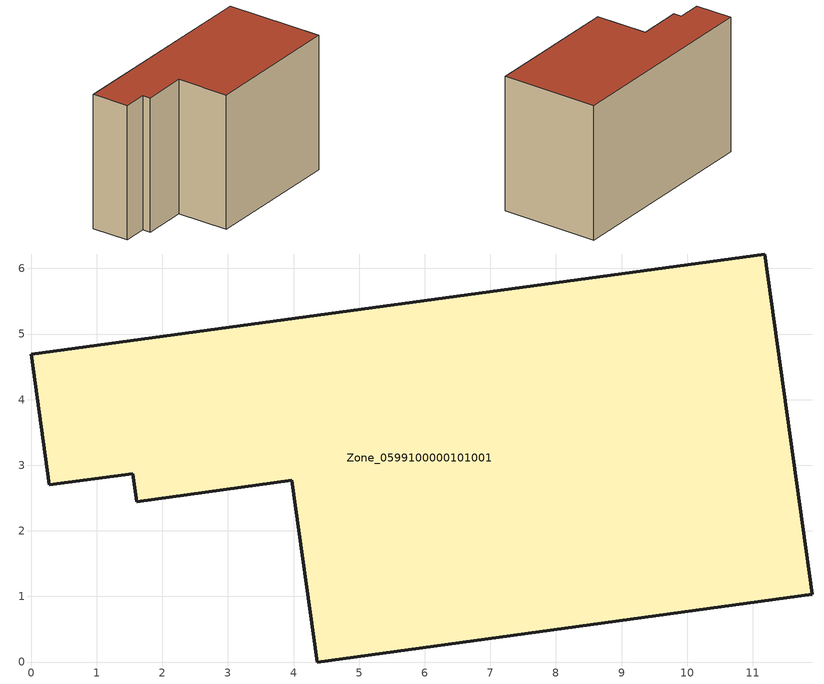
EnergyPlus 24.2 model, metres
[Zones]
Zone_0599100000101001
 floor ground (C_G): 11.18,6.22 11.91,1.03 4.36,0 3.97,2.77 1.61,2.44 1.55,2.87 0.28,2.7 0,4.69 z0
 wall outside (C_F): 11.91,1.03 11.18,6.22 0,4.69 0.28,2.7 1.55,2.87 1.61,2.44 3.97,2.77 4.36,0 11.91,1.03 z0:7.28
 roof outside (C_R): 4.36,0 11.91,1.03 11.18,6.22 0,4.69 0.28,2.7 1.55,2.87 1.61,2.44 3.97,2.77 z7.28
[BUILDING]
Pand.0599100000101001: North Axis=0; Terrain=City; Loads Convergence Tolerance Value=0.04; Temperature Convergence Tolerance Value=0.4; Solar Distribution=FullExterior; Maximum Number of Warmup Days=25; Minimum Number of Warmup Days=1
[Site:Location]
Rotterdam.The.Hague.AP_ZH_NLD Design_Conditions: Latitude=51.96; Longitude=4.45; Time Zone=1; Elevation=-4.5
[SITE:GROUNDTEMPERATURE:BUILDINGSURFACE]
18, 18, 18, 18, 18, 18, 18, 18, 18, 18, 18, 18
[MATERIAL] Thermal Absorptance=0.9; Solar Absorptance=0.7; Visible Absorptance=0.7
Name | Roughness | Thickness | Conductivity | Density | Specific Heat
G.TI.1946 | MediumSmooth | 0.15 | 1 | 540 | 1210
F.TI.1946 | Rough | 0.3 | 0.857143 | 1920 | 840
R.TI.1946 | MediumRough | 0.2 | 0.1 | 1500 | 1000
[CONSTRUCTION]
C_G: G.TI.1946
C_F: F.TI.1946
C_R: R.TI.1946
[ZONE]
Zone_0599100000101001: Type=1; Multiplier=1; Ceiling Height=Autocalculate; Volume=Autocalculate; Floor Area=autocalculate; Part of Total Floor Area=Yes
[ZONEINFILTRATION:DESIGNFLOWRATE]
Infil_Zone_0599100000101001: Zone or ZoneList or Space or SpaceList=Zone_0599100000101001; Schedule=AlwaysOn; Design Flow Rate Calculation Method=Flow/Area; Flow Rate per Floor Area=0.003; Constant Term Coefficient=1; Temperature Term Coefficient=0; Velocity Term Coefficient=0; Velocity Squared Term Coefficient=0
[HVACTEMPLATE:ZONE:IDEALLOADSAIRSYSTEM]
Zone_0599100000101001: Maximum Heating Supply Air Temperature=50; Minimum Cooling Supply Air Temperature=13; Maximum Heating Supply Air Humidity Ratio=0.0156; Minimum Cooling Supply Air Humidity Ratio=0.0077; Heating Limit=NoLimit; Cooling Limit=NoLimit; Dehumidification Control Type=ConstantSensibleHeatRatio; Cooling Sensible Heat Ratio=0.7; Dehumidification Setpoint=60; Humidification Control Type=None; Humidification Setpoint=30; Outdoor Air Method=None; Outdoor Air Flow Rate per Person=0.00944; Outdoor Air Flow Rate per Zone Floor Area=0; Outdoor Air Flow Rate per Zone=0; Demand Controlled Ventilation Type=None; Outdoor Air Economizer Type=NoEconomizer; Heat Recovery Type=None; Sensible Heat Recovery Effectiveness=0.7; Latent Heat Recovery Effectiveness=0.65
[ZONECONTROL:THERMOSTAT]
ThermostatControl_Zone_0599100000101001: Zone or ZoneList=Zone_0599100000101001; Control Type Schedule=DualSetpointControlType; Control 1=Thermostat_Zone_0599100000101001; Temperature Difference Between Cutout And Setpoint=0
[THERMOSTATSETPOINT:DUALSETPOINT]
Thermostat_Zone_0599100000101001: Heating Setpoint Temperature Schedule=HeatingSetpoint_Zone_0599100000101001; Cooling Setpoint Temperature Schedule=CoolingSetpoint_Zone_0599100000101001
[SCHEDULE:COMPACT]
HeatingSetpoint_Zone_0599100000101001: Through: 12/31, For: AllDays, Until: 24:00, 21
CoolingSetpoint_Zone_0599100000101001: Through: 12/31, For: AllDays, Until: 24:00, 24
DualSetpointControlType: Through: 12/31, For: AllDays, Until: 24:00, 4
AlwaysOn: Through: 12/31, For: AllDays, Until: 24:00, 1
